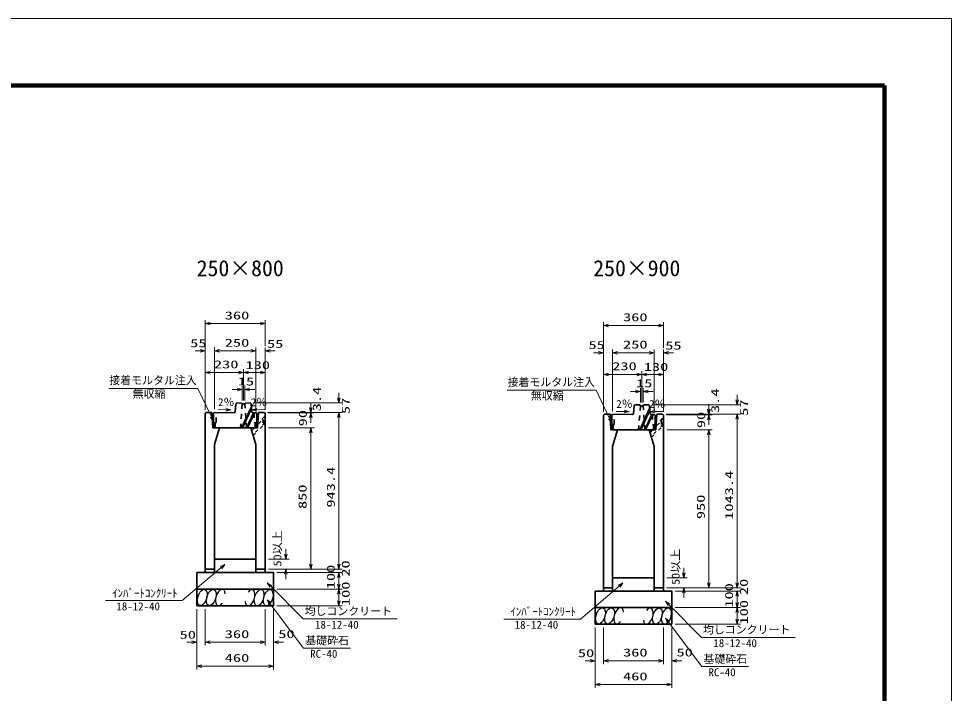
# Model space of a CAD drawing. Units: millimetres on the paper. Extents: x 0 to 841, y 0 to 594.
# Drawn here: x 560.6 to 841, y 391.1 to 594 of the extents above; entities that cross this region are included whole.
import ezdxf
from ezdxf.enums import TextEntityAlignment as Align

# ---------------------------------------------------------------- set-up
doc = ezdxf.new("R2010")
doc.units = ezdxf.units.MM
doc.linetypes.add('USER1', pattern=[3, 1, -2])
doc.linetypes.add('USER3', pattern=[3, 1.5, -1.5])
for name, color, linetype, lineweight in [('D-STR-DIM（寸法）', 7, 'Continuous', 13), ('D-STR-HTXT(均しCON-旗)', 7, 'Continuous', 13), ('D-STR-HTXT(基礎砕石-旗)', 7, 'Continuous', 13), ('D-STR-HTXT（旗上げ）', 7, 'Continuous', 13), ('D-STR-STRF(グリ)', 7, 'Continuous', 25), ('D-STR（構造物）', 1, 'Continuous', 35), ('D-TTL-LINE（区切線）', 7, 'Continuous', 18), ('D-TTL（外枠）', 2, 'Continuous', 140)]:
    doc.layers.add(name, color=color, linetype=linetype, lineweight=lineweight)
doc.layers.add('D-STR-TXT(文字)', color=7, linetype='Continuous')
doc.styles.add('ＭＳ ゴシック', font='')
doc.styles.get('ＭＳ ゴシック').set_extended_font_data('MS Gothic')

# ---------------------------------------------------------------- blocks, each defined once
blk = doc.blocks.new('_Open30')
at = {"color": 7, "linetype": 'Continuous', "lineweight": 13}
for p, q in [((-1, 0.2679), (0, 0)), ((0, 0), (-1, -0.2679)), ((0, 0), (-1, 0))]:
    blk.add_line(p, q, dxfattribs=at)

msp = doc.modelspace()

# ---------------------------------------------------------------- linework, layer by layer
at = {"layer": 'D-STR-DIM（寸法）'}
for p, q in [((616.723, 495.08), (616.723, 503.288)), ((618.223, 502.288), (633.223, 502.288)), ((634.723, 495.597), (634.723, 503.288)), ((736.441, 494.541), (736.441, 502.749)), ((754.441, 495.059), (754.441, 502.749)), ((737.941, 501.749), (752.941, 501.749)), ((615.223, 494.08), (613.723, 494.08)), ((616.723, 476.347), (616.723, 495.08)), ((619.473, 476.542), (619.473, 495.08)), ((619.473, 476.542), (619.473, 495.08)), ((620.973, 494.08), (622.473, 494.08)), ((620.973, 494.08), (630.473, 494.08)), ((630.473, 494.08), (628.973, 494.08)), ((631.973, 476.542), (631.973, 495.08)), ((631.973, 476.542), (631.973, 495.08)), ((634.723, 476.347), (634.723, 495.08)), ((636.223, 494.08), (637.723, 494.08)), ((734.941, 493.541), (733.441, 493.541)), ((736.441, 475.808), (736.441, 494.541)), ((739.191, 476.003), (739.191, 494.541)), ((739.191, 476.003), (739.191, 494.541)), ((740.691, 493.541), (742.191, 493.541)), ((740.691, 493.541), (750.191, 493.541)), ((750.191, 493.541), (748.691, 493.541)), ((751.691, 476.003), (751.691, 494.541)), ((751.691, 476.003), (751.691, 494.541)), ((754.441, 475.808), (754.441, 494.541)), ((755.941, 493.541), (757.441, 493.541)), ((616.723, 477.347), (616.723, 488.573)), ((628.223, 479.153), (628.223, 488.573)), ((628.223, 479.153), (628.223, 488.573)), ((634.723, 477.347), (634.723, 488.573)), ((736.441, 476.808), (736.441, 488.034)), ((747.941, 478.614), (747.941, 488.034)), ((747.941, 478.614), (747.941, 488.034)), ((754.441, 476.808), (754.441, 488.034)), ((618.223, 487.573), (626.723, 487.573)), ((629.723, 487.573), (633.223, 487.573)), ((737.941, 487.034), (746.441, 487.034)), ((749.441, 487.034), (752.941, 487.034)), ((626.329, 482.441), (624.829, 482.441)), ((627.829, 479.152), (627.829, 483.441)), ((628.62, 479.136), (628.62, 483.441)), ((630.12, 482.441), (631.62, 482.441)), ((747.547, 478.613), (747.547, 482.902)), ((748.338, 478.597), (748.338, 482.902)), ((656.925, 479.94), (656.925, 481.44)), ((746.047, 481.902), (744.547, 481.902)), ((749.838, 481.902), (751.338, 481.902)), ((776.644, 479.401), (776.644, 480.901)), ((631.229, 478.44), (657.925, 478.44)), ((648.427, 477.092), (648.427, 478.592)), ((648.427, 476.929), (648.427, 478.429)), ((750.947, 477.901), (777.644, 477.901)), ((768.146, 476.553), (768.146, 478.053)), ((768.146, 476.39), (768.146, 477.89)), ((620.564, 476.45), (622.925, 476.403)), ((634.564, 476.425), (632.203, 476.377)), ((635.473, 475.592), (649.427, 475.592)), ((635.639, 475.429), (649.427, 475.429)), ((635.639, 475.429), (649.427, 475.429)), ((636.473, 475.592), (657.925, 475.592)), ((636.473, 475.592), (657.925, 475.592)), ((648.427, 473.929), (648.427, 472.429)), ((656.925, 429.924), (656.925, 474.092)), ((656.925, 474.092), (656.925, 472.592)), ((740.282, 475.912), (742.644, 475.864)), ((754.282, 475.886), (751.921, 475.838)), ((755.191, 475.053), (769.146, 475.053)), ((755.357, 474.89), (769.146, 474.89)), ((755.357, 474.89), (769.146, 474.89)), ((756.191, 475.053), (777.644, 475.053)), ((756.191, 475.053), (777.644, 475.053)), ((768.146, 473.39), (768.146, 471.89)), ((776.644, 424.385), (776.644, 473.553)), ((776.644, 473.553), (776.644, 472.053)), ((635.723, 470.924), (649.427, 470.924)), ((635.723, 470.924), (649.427, 470.924)), ((648.427, 429.924), (648.427, 469.424)), ((648.427, 469.424), (648.427, 467.924)), ((755.441, 470.385), (769.146, 470.385)), ((755.441, 470.385), (769.146, 470.385)), ((768.146, 424.385), (768.146, 468.885)), ((768.146, 468.885), (768.146, 467.385)), ((640.912, 432.924), (640.912, 434.424)), ((635.723, 431.424), (641.912, 431.424)), ((656.925, 429.924), (656.925, 431.424)), ((635.723, 428.424), (657.925, 428.424)), ((635.723, 428.424), (649.427, 428.424)), ((635.723, 428.424), (657.925, 428.424)), ((635.723, 428.424), (641.912, 428.424)), ((638.223, 427.424), (657.925, 427.424)), ((638.223, 427.424), (657.925, 427.424)), ((640.912, 426.924), (640.912, 425.424)), ((760.63, 427.385), (760.63, 428.885)), ((656.925, 423.924), (656.925, 425.924)), ((656.925, 425.924), (656.925, 424.424)), ((755.441, 425.885), (761.63, 425.885)), ((776.644, 424.385), (776.644, 425.885)), ((638.223, 422.424), (657.925, 422.424)), ((638.223, 422.424), (657.925, 422.424)), ((656.925, 418.924), (656.925, 420.924)), ((755.362, 422.885), (777.644, 422.885)), ((755.441, 422.885), (777.644, 422.885)), ((755.441, 422.885), (769.146, 422.885)), ((755.441, 422.885), (761.63, 422.885)), ((757.941, 421.885), (777.644, 421.885)), ((757.941, 421.885), (777.644, 421.885)), ((760.63, 421.385), (760.63, 419.885)), ((776.644, 418.385), (776.644, 420.385)), ((776.644, 420.385), (776.644, 418.885)), ((614.223, 416.424), (614.223, 405.457)), ((614.223, 415.424), (614.223, 398.3)), ((616.723, 416.424), (616.723, 405.457)), ((616.723, 415.424), (616.723, 405.457)), ((634.723, 416.424), (634.723, 405.457)), ((634.723, 415.424), (634.723, 405.457)), ((637.223, 416.424), (637.223, 405.457)), ((637.223, 415.424), (637.223, 398.3)), ((638.223, 417.424), (657.925, 417.424)), ((757.941, 416.885), (777.644, 416.885)), ((757.941, 416.885), (777.644, 416.885)), ((776.644, 413.385), (776.644, 415.385)), ((733.941, 410.885), (733.941, 399.918)), ((733.941, 409.885), (733.941, 392.761)), ((736.441, 410.885), (736.441, 399.918)), ((736.441, 409.885), (736.441, 399.918)), ((754.441, 410.885), (754.441, 399.918)), ((754.441, 409.885), (754.441, 399.918)), ((756.941, 410.885), (756.941, 399.918)), ((756.941, 409.885), (756.941, 392.761)), ((757.941, 411.885), (777.644, 411.885)), ((612.723, 406.457), (611.223, 406.457)), ((618.223, 406.457), (619.723, 406.457)), ((618.223, 406.457), (633.223, 406.457)), ((633.223, 406.457), (631.723, 406.457)), ((638.723, 406.457), (640.223, 406.457)), ((615.723, 399.3), (635.723, 399.3)), ((732.441, 400.918), (730.941, 400.918)), ((737.941, 400.918), (739.441, 400.918)), ((737.941, 400.918), (752.941, 400.918)), ((752.941, 400.918), (751.441, 400.918)), ((758.441, 400.918), (759.941, 400.918)), ((735.441, 393.761), (755.441, 393.761))]:
    msp.add_line(p, q, dxfattribs=at)
at = {"layer": 'D-STR-HTXT(均しCON-旗)'}
for points in [[(586.73, 418.994), (609.765, 418.994), (621.421, 428.905)], [(706.448, 413.455), (729.483, 413.455), (741.14, 423.366)], [(674.371, 413.477), (646.163, 413.477), (636.44, 423.294)], [(794.089, 407.938), (765.881, 407.938), (756.158, 417.755)]]:
    msp.add_lwpolyline(points, dxfattribs=at)
at = {"layer": 'D-STR-HTXT(基礎砕石-旗)'}
for points in [[(660.345, 404.727), (646.241, 404.727), (636.237, 418.053)], [(780.063, 399.188), (765.959, 399.188), (755.955, 412.515)]]:
    msp.add_lwpolyline(points, dxfattribs=at)
at = {"layer": 'D-STR-HTXT（旗上げ）'}
for points in [[(587.75, 482.813), (614.47, 482.813), (618.564, 474.304)], [(707.468, 482.274), (734.189, 482.274), (738.282, 473.765)]]:
    msp.add_lwpolyline(points, dxfattribs=at)
at = {"layer": 'D-STR-STRF(グリ)'}
for centre, major_axis in [((615.817, 419.948), (0.79, 2.421)), ((618.539, 419.948), (0.79, 2.421)), ((632.927, 419.867), (-0.771, -2.427)), ((635.648, 419.888), (-0.771, -2.427)), ((735.536, 414.409), (0.79, 2.421)), ((738.257, 414.409), (0.79, 2.421)), ((752.645, 414.328), (-0.771, -2.427)), ((755.366, 414.349), (-0.771, -2.427))]:
    msp.add_ellipse(centre, major_axis=major_axis, ratio=0.5139, dxfattribs=at)
for centre, major_axis in [((621.279, 419.948), (0.79, 2.421)), ((630.186, 419.845), (-0.771, -2.427)), ((740.998, 414.409), (0.79, 2.421)), ((749.905, 414.306), (-0.771, -2.427))]:
    msp.add_ellipse(centre, major_axis=major_axis, ratio=0.5139, start_param=5.3575563, end_param=10.3750652, dxfattribs=at)
at = {"layer": 'D-STR（構造物）', "linetype": 'USER3'}
for p, q in [((627.829, 478.153), (627.282, 470.924)), ((629.164, 470.924), (628.617, 478.153)), ((747.547, 477.614), (747, 470.385)), ((748.882, 470.385), (748.335, 477.614)), ((619.971, 472.528), (619.98, 475.564)), ((631.466, 475.464), (631.475, 472.528)), ((739.689, 471.989), (739.698, 475.025)), ((751.185, 474.925), (751.193, 471.989)), ((619.673, 472.423), (619.223, 472.569)), ((631.773, 472.423), (632.223, 472.569)), ((739.391, 471.884), (738.941, 472.031)), ((751.491, 471.884), (751.941, 472.031))]:
    msp.add_line(p, q, dxfattribs=at)
at = {"layer": 'D-STR（構造物）'}
for p, q in [((630.589, 477.262), (627.634, 470.924)), ((628.617, 478.153), (627.829, 478.153)), ((627.907, 470.924), (630.631, 476.766)), ((750.308, 476.724), (747.352, 470.385)), ((748.335, 477.614), (747.547, 477.614)), ((616.973, 475.592), (616.723, 475.347)), ((616.723, 475.347), (616.723, 427.424)), ((629.144, 470.924), (631.259, 475.46)), ((631.51, 475.465), (629.393, 470.924)), ((632.473, 470.924), (632.723, 475.557)), ((632.723, 475.557), (634.473, 475.592)), ((634.473, 475.592), (634.723, 475.347)), ((634.723, 475.347), (634.723, 427.424)), ((736.691, 475.053), (736.441, 474.808)), ((736.441, 474.808), (736.441, 421.885)), ((747.625, 470.385), (750.349, 476.228)), ((748.862, 470.385), (750.977, 474.921)), ((751.228, 474.926), (749.111, 470.385)), ((752.191, 470.385), (752.441, 475.018)), ((752.441, 475.018), (754.191, 475.053)), ((754.191, 475.053), (754.441, 474.808)), ((754.441, 474.808), (754.441, 421.885)), ((618.973, 470.924), (620.973, 470.924)), ((618.973, 470.924), (620.973, 470.924)), ((619.473, 465.924), (620.973, 470.924)), ((619.498, 470.924), (632.473, 470.924)), ((631.973, 465.924), (630.473, 470.924)), ((632.473, 470.924), (630.473, 470.924)), ((738.691, 470.385), (740.691, 470.385)), ((738.691, 470.385), (740.691, 470.385)), ((739.191, 465.385), (740.691, 470.385)), ((739.217, 470.385), (752.191, 470.385)), ((751.691, 465.385), (750.191, 470.385)), ((752.191, 470.385), (750.191, 470.385)), ((619.473, 465.924), (619.473, 427.424)), ((631.973, 465.924), (631.973, 427.424)), ((739.191, 465.385), (739.191, 421.885)), ((751.691, 465.385), (751.691, 421.885)), ((619.473, 431.424), (631.973, 431.424)), ((614.223, 427.424), (637.223, 427.424)), ((614.223, 427.424), (614.223, 417.424)), ((619.473, 428.424), (616.723, 428.424)), ((616.723, 428.424), (616.723, 427.424)), ((619.473, 428.424), (619.473, 427.424)), ((631.973, 428.424), (634.723, 428.424)), ((631.973, 428.424), (631.973, 427.424)), ((634.723, 428.424), (634.723, 427.424)), ((637.223, 427.424), (637.223, 417.424)), ((739.191, 425.885), (751.691, 425.885)), ((614.223, 422.424), (637.223, 422.424)), ((733.941, 421.885), (756.941, 421.885)), ((733.941, 421.885), (733.941, 411.885)), ((739.191, 422.885), (736.441, 422.885)), ((736.441, 422.885), (736.441, 421.885)), ((739.191, 422.885), (739.191, 421.885)), ((751.691, 422.885), (754.441, 422.885)), ((751.691, 422.885), (751.691, 421.885)), ((754.441, 422.885), (754.441, 421.885)), ((756.941, 421.885), (756.941, 411.885)), ((614.223, 417.424), (637.223, 417.424)), ((733.941, 416.885), (756.941, 416.885)), ((733.941, 411.885), (756.941, 411.885))]:
    msp.add_line(p, q, dxfattribs=at)
at = {"layer": 'D-STR（構造物）', "linetype": 'USER1'}
for p, q in [((634.473, 474.252), (630.628, 470.407)), ((630.708, 470.138), (634.648, 474.078)), ((634.648, 474.078), (634.4, 474.325)), ((634.648, 472.148), (634.648, 474.078)), ((634.648, 472.492), (631.074, 468.919)), ((631.148, 468.673), (634.648, 472.173)), ((634.148, 472.492), (634.148, 473.578)), ((634.648, 472.492), (634.148, 472.492)), ((634.4, 471.9), (634.648, 472.148)), ((754.191, 473.713), (750.346, 469.868)), ((750.427, 469.599), (754.366, 473.539)), ((754.366, 471.953), (750.793, 468.38)), ((750.866, 468.134), (754.366, 471.634)), ((753.866, 471.953), (753.866, 473.039)), ((754.366, 471.953), (753.866, 471.953)), ((754.366, 473.539), (754.119, 473.786)), ((754.119, 471.361), (754.366, 471.609)), ((754.366, 471.609), (754.366, 473.539))]:
    msp.add_line(p, q, dxfattribs=at)
at = {"layer": 'D-STR（構造物）'}
for points in [[(619.223, 470.924), (619.223, 475.329), (619.472, 475.574), (625.468, 475.454), (625.738, 475.698), (625.947, 478.196), (626.217, 478.44), (627.598, 478.412), (627.829, 478.158)], [(628.617, 478.158), (628.848, 478.412), (630.229, 478.44), (630.499, 478.196), (630.708, 475.694)], [(738.941, 470.385), (738.941, 474.79), (739.191, 475.035), (745.186, 474.915), (745.457, 475.159), (745.665, 477.657), (745.935, 477.901), (747.316, 477.873), (747.547, 477.619)], [(748.335, 477.619), (748.566, 477.873), (749.947, 477.901), (750.217, 477.657), (750.426, 475.155)], [(618.973, 470.924), (618.723, 475.557), (616.973, 475.592)], [(630.707, 475.698), (630.978, 475.454), (632.047, 475.476), (632.223, 475.299), (632.223, 470.924)], [(738.691, 470.385), (738.441, 475.018), (736.691, 475.053)], [(750.426, 475.159), (750.696, 474.915), (751.765, 474.937), (751.941, 474.76), (751.941, 470.385)]]:
    msp.add_lwpolyline(points, dxfattribs=at)
at = {"layer": 'D-STR（構造物）', "linetype": 'USER3'}
for points in [[(619.673, 470.924), (619.673, 472.423), (619.974, 472.529)], [(631.471, 472.529), (631.773, 472.423), (631.773, 470.924)], [(739.391, 470.385), (739.391, 471.884), (739.693, 471.99)], [(751.19, 471.99), (751.491, 471.884), (751.491, 470.385)]]:
    msp.add_lwpolyline(points, dxfattribs=at)
at = {"layer": 'D-TTL-LINE（区切線）'}
for p, q in [((841, 594), (0, 594)), ((841, 0), (841, 594))]:
    msp.add_line(p, q, dxfattribs=at)
at = {"layer": 'D-TTL（外枠）'}
for p, q in [((820.9, 573.9), (20.1, 573.9)), ((820.9, 20.1), (820.9, 573.9))]:
    msp.add_line(p, q, dxfattribs=at)

# ---------------------------------------------------------------- block references
at = {"layer": 'D-STR-DIM（寸法）', "xscale": 1.5, "yscale": 1.5}
for p, rotation in [((616.723, 502.288), 180), ((736.441, 501.749), 180), ((619.473, 494.08), 180), ((619.473, 494.08), 180), ((634.723, 494.08), 180), ((739.191, 493.541), 180), ((739.191, 493.541), 180), ((754.441, 493.541), 180), ((616.723, 487.573), 180), ((628.223, 487.573), 180), ((736.441, 487.034), 180), ((747.941, 487.034), 180), ((628.62, 482.441), 180), ((748.338, 481.902), 180), ((656.925, 478.44), 270), ((624.425, 476.373), 358.85424), ((630.703, 476.347), 181.14576), ((648.427, 475.592), 270), ((648.427, 475.429), 270), ((776.644, 477.901), 270), ((648.427, 475.429), 90), ((656.925, 475.592), 90), ((656.925, 475.592), 90), ((744.143, 475.834), 358.85424), ((750.421, 475.808), 181.14576), ((768.146, 475.053), 270), ((768.146, 474.89), 270), ((768.146, 474.89), 90), ((776.644, 475.053), 90), ((776.644, 475.053), 90), ((648.427, 470.924), 90), ((648.427, 470.924), 90), ((768.146, 470.385), 90), ((768.146, 470.385), 90), ((640.912, 431.424), 270), ((648.427, 428.424), 270), ((656.925, 428.424), 270), ((656.925, 428.424), 270), ((640.912, 428.424), 90), ((656.925, 427.424), 90), ((656.925, 427.424), 90), ((760.63, 425.885), 270), ((656.925, 422.424), 270), ((768.146, 422.885), 270), ((776.644, 422.885), 270), ((776.644, 422.885), 270), ((656.925, 422.424), 90), ((760.63, 422.885), 90), ((776.644, 421.885), 90), ((776.644, 421.885), 90), ((656.925, 417.424), 270), ((776.644, 416.885), 270), ((776.644, 416.885), 90), ((776.644, 411.885), 270), ((616.723, 406.457), 180), ((616.723, 406.457), 180), ((637.223, 406.457), 180), ((736.441, 400.918), 180), ((736.441, 400.918), 180), ((756.941, 400.918), 180), ((614.223, 399.3), 180), ((733.941, 393.761), 180)]:
    msp.add_blockref('_Open30', p, dxfattribs=dict(at, rotation=rotation))
for p in [(634.723, 502.288), (754.441, 501.749), (616.723, 494.08), (631.973, 494.08), (631.973, 494.08), (736.441, 493.541), (751.691, 493.541), (751.691, 493.541), (628.223, 487.573), (634.723, 487.573), (747.941, 487.034), (754.441, 487.034), (627.829, 482.441), (747.547, 481.902), (614.223, 406.457), (634.723, 406.457), (634.723, 406.457), (733.941, 400.918), (754.441, 400.918), (754.441, 400.918), (637.223, 399.3), (756.941, 393.761)]:
    msp.add_blockref('_Open30', p, dxfattribs=at)
at = {"layer": 'D-STR-HTXT(均しCON-旗)', "xscale": 1.5, "yscale": 1.5}
for p, rotation in [((622.564, 429.876), 40.37163), ((635.384, 424.359), 134.72505), ((742.282, 424.337), 40.37163), ((755.103, 418.821), 134.72505)]:
    msp.add_blockref('_Open30', p, dxfattribs=dict(at, rotation=rotation))
at = {"layer": 'D-STR-HTXT(基礎砕石-旗)', "xscale": 1.5, "yscale": 1.5, "rotation": 126.89552}
for p in [(635.336, 419.253), (755.055, 413.714)]:
    msp.add_blockref('_Open30', p, dxfattribs=at)
at = {"layer": 'D-STR-HTXT（旗上げ）', "xscale": 1.5, "yscale": 1.5, "rotation": 295.69073}
for p in [(619.214, 472.952), (738.933, 472.413)]:
    msp.add_blockref('_Open30', p, dxfattribs=at)

# ---------------------------------------------------------------- texts
at = {"layer": 'D-STR-DIM（寸法）', "style": 'ＭＳ ゴシック', "width": 1.5}
for s, p in [('360', (622.598, 502.826)), ('360', (742.316, 502.287)), ('55', (612.204, 494.473)), ('250', (622.598, 494.617)), ('55', (635.288, 494.303)), ('55', (731.922, 493.935)), ('250', (742.316, 494.078)), ('55', (755.006, 493.764)), ('230', (619.348, 488.11)), ('130', (628.843, 487.894)), ('230', (739.066, 487.571)), ('130', (748.561, 487.355)), ('15', (626.512, 482.978)), ('15', (746.23, 482.439)), ('50', (609.025, 406.824)), ('360', (622.598, 406.995)), ('50', (638.675, 407.032)), ('50', (728.743, 401.285)), ('360', (742.316, 401.456)), ('50', (758.393, 401.493)), ('460', (622.598, 399.837)), ('460', (742.316, 394.299))]:
    msp.add_text(s, height=2.405, dxfattribs=at).set_placement(p, align=Align.BOTTOM_LEFT)
at = {"layer": 'D-STR-DIM（寸法）', "style": 'ＭＳ ゴシック'}
for s, width, p in [('3.4', 1.5, (652.191, 475.954)), ('3.4', 1.5, (771.909, 475.415)), ('57', 1.5, (660.865, 475.116)), ('57', 1.5, (780.584, 474.578)), ('90', 1.5, (647.984, 471.399)), ('90', 1.5, (767.702, 470.86)), ('943.4', 1.5, (656.388, 446.974)), ('1043.4', 1.5, (776.106, 443.31)), ('850', 1.5, (647.89, 446.549)), ('950', 1.5, (767.608, 443.51)), ('50以上', 1.1, (640.33, 429.288)), ('50以上', 1.1, (760.048, 423.749)), ('100', 1.5, (656.388, 422.424)), ('20', 1.5, (660.84, 426.206)), ('100', 1.5, (660.86, 417.369)), ('100', 1.5, (776.106, 416.885)), ('20', 1.5, (780.558, 420.667)), ('100', 1.5, (780.579, 411.83))]:
    msp.add_text(s, height=2.405, rotation=90, dxfattribs=dict(at, width=width)).set_placement(p, align=Align.BOTTOM_LEFT)
for rotation, p in [(0.01, (620.571, 476.749)), (359.99, (630.421, 476.738)), (0.01, (740.289, 476.21)), (359.99, (750.139, 476.199))]:
    msp.add_text('2％', height=2.405, rotation=rotation, dxfattribs=at).set_placement(p, align=Align.BOTTOM_LEFT)
at = {"layer": 'D-STR-HTXT(均しCON-旗)', "style": 'ＭＳ ゴシック'}
for s, p in [('ｲﾝﾊﾞｰﾄｺﾝｸﾘｰﾄ', (588.74, 419.278)), ('18-12-40', (590.017, 415.344)), ('均しコンクリート', (646.611, 413.888)), ('ｲﾝﾊﾞｰﾄｺﾝｸﾘｰﾄ', (708.458, 413.739)), ('18-12-40', (649.744, 409.827)), ('18-12-40', (709.735, 409.805)), ('均しコンクリート', (766.329, 408.349)), ('18-12-40', (769.462, 404.288))]:
    msp.add_text(s, height=2.405, dxfattribs=at).set_placement(p, align=Align.BOTTOM_LEFT)
at = {"layer": 'D-STR-HTXT(基礎砕石-旗)', "style": 'ＭＳ ゴシック'}
for s, p in [('基礎砕石', (646.776, 405.064)), ('RC-40', (648.264, 401.077)), ('基礎砕石', (766.494, 399.525)), ('RC-40', (767.982, 395.539))]:
    msp.add_text(s, height=2.405, dxfattribs=at).set_placement(p, align=Align.BOTTOM_LEFT)
at = {"layer": 'D-STR-HTXT（旗上げ）', "style": 'ＭＳ ゴシック'}
for s, p in [('接着モルタル注入', (587.895, 483.317)), ('接着モルタル注入', (707.613, 482.778)), ('無収縮', (594.899, 479.239)), ('無収縮', (714.618, 478.701))]:
    msp.add_text(s, height=2.405, dxfattribs=at).set_placement(p, align=Align.BOTTOM_LEFT)
at = {"layer": 'D-STR-TXT(文字)', "style": 'ＭＳ ゴシック'}
for s, p in [('250×800', (614.141, 515.111)), ('250×900', (733.361, 515.111))]:
    msp.add_text(s, height=4.811, dxfattribs=at).set_placement(p, align=Align.BOTTOM_LEFT)

doc.saveas('drawing.dxf')
